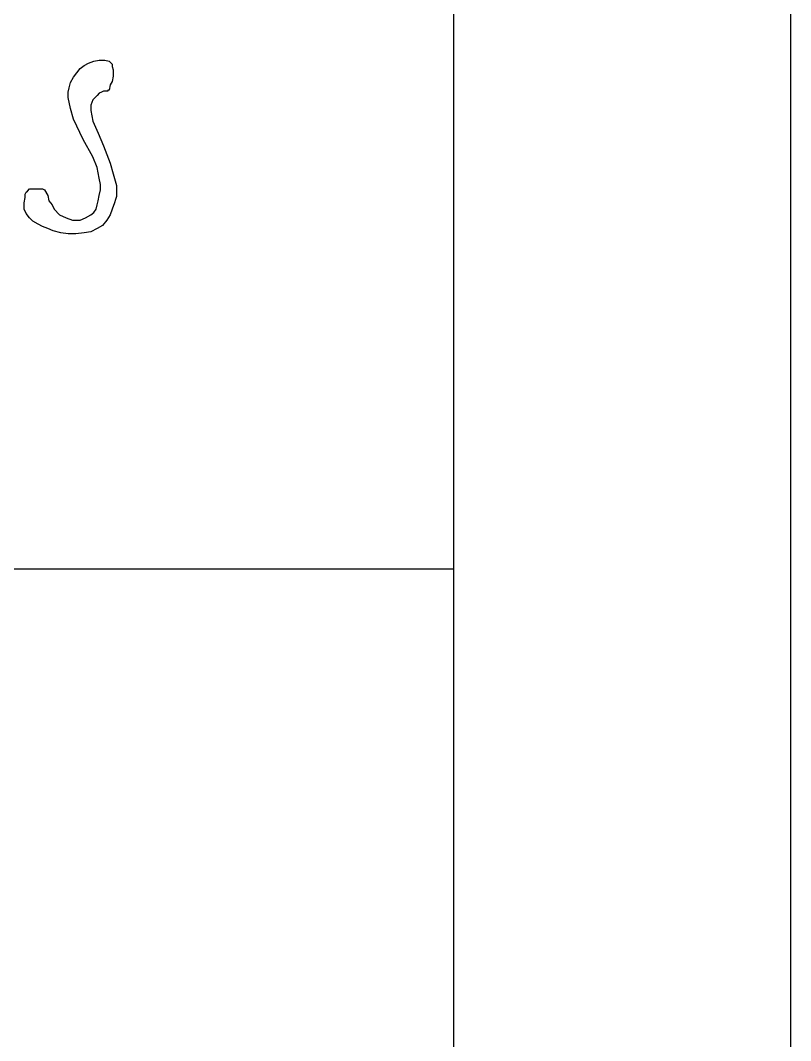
# Model space of a CAD drawing. Extents: x 989821 to 1049221, y -66907 to -24907.
# Drawn here: x 1046492 to 1049221, y -32102 to -28486 of the extents above; entities that cross this region are included whole.
import ezdxf

# ---------------------------------------------------------------- set-up
doc = ezdxf.new("R2010")
doc.units = 0
doc.header["$LTSCALE"] = 1000
doc.header["$MEASUREMENT"] = 0
doc.layers.get('0').update_dxf_attribs({"linetype": 'CONTINUOUS'})

msp = doc.modelspace()

# ---------------------------------------------------------------- linework, layer by layer
at = {"color": 4}
msp.add_lwpolyline([(989821.2, -24907.3), (1049221.2, -24907.3), (1049221.2, -66907.3), (989821.2, -66907.3)], close=True, dxfattribs=at)
for points in [[(1041330.1, -65463.4), (1048027.6, -65463.4), (1048027.6, -26381.7), (1041330.1, -26381.7), (1041330.1, -65463.4), (1041330.1, -65463.4)], [(1046771.8, -28626.9), (1046790.9, -28626.9), (1046806.1, -28630.7), (1046809.9, -28634.5), (1046817.5, -28642.1), (1046817.5, -28649.7), (1046821.3, -28661.1), (1046821.3, -28684), (1046817.5, -28703), (1046809.9, -28714.4), (1046806.1, -28733.4), (1046806.1, -28733.4), (1046802.3, -28733.4), (1046802.3, -28737.3), (1046802.3, -28737.3), (1046787.1, -28737.3), (1046779.4, -28741.1), (1046771.8, -28744.9), (1046764.2, -28752.5), (1046756.6, -28760.1), (1046749, -28767.7), (1046741.4, -28786.7), (1046741.4, -28805.8), (1046745.2, -28824.8), (1046749, -28843.8), (1046768, -28885.7), (1046787.1, -28931.3), (1046798.5, -28961.8), (1046809.9, -28992.2), (1046821.3, -29030.3), (1046832.7, -29072.1), (1046832.7, -29091.2), (1046832.7, -29110.2), (1046828.9, -29121.6), (1046825.1, -29133), (1046817.5, -29155.8), (1046809.9, -29174.9), (1046798.5, -29193.9), (1046783.3, -29212.9), (1046764.2, -29224.3), (1046741.4, -29235.8), (1046718.6, -29239.6), (1046688.1, -29243.4), (1046661.5, -29243.4), (1046634.8, -29239.6), (1046608.2, -29232), (1046589.2, -29224.3), (1046570.2, -29216.7), (1046554.9, -29209.1), (1046535.9, -29197.7), (1046524.5, -29186.3), (1046513.1, -29171.1), (1046505.5, -29155.8), (1046505.5, -29133), (1046509.3, -29114), (1046509.3, -29102.6), (1046513.1, -29095), (1046516.9, -29091.2), (1046524.5, -29083.5), (1046535.9, -29083.5), (1046554.9, -29083.5), (1046570.2, -29083.5), (1046577.8, -29087.4), (1046589.2, -29106.4), (1046593, -29125.4), (1046604.4, -29140.6), (1046612, -29155.8), (1046631, -29174.9), (1046653.9, -29186.3), (1046676.7, -29193.9), (1046703.3, -29193.9), (1046722.4, -29186.3), (1046741.4, -29174.9), (1046752.8, -29167.3), (1046760.4, -29155.8), (1046764.2, -29140.6), (1046768, -29125.4), (1046771.8, -29106.4), (1046775.6, -29087.4), (1046775.6, -29068.3), (1046771.8, -29045.5), (1046764.2, -29007.4), (1046749, -28969.4), (1046714.8, -28908.5), (1046680.5, -28836.2), (1046669.1, -28798.1), (1046661.5, -28760.1), (1046661.5, -28741.1), (1046665.3, -28725.8), (1046669.1, -28706.8), (1046680.5, -28687.8), (1046691.9, -28672.6), (1046703.3, -28657.3), (1046718.6, -28645.9), (1046733.8, -28638.3), (1046752.8, -28630.7), (1046771.8, -28626.9), (1046771.8, -28626.9)], [(1048027.6, -30430.7), (1041330.1, -30430.7)]]:
    msp.add_lwpolyline(points, dxfattribs=at)

doc.saveas('drawing.dxf')
